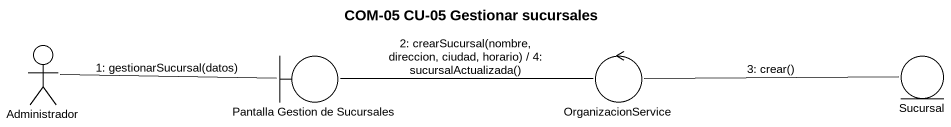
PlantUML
@startuml
title COM-05 CU-05 Gestionar sucursales
actor Administrador
boundary "Pantalla Gestion de Sucursales" as Pantalla_Gestion_de
control OrganizacionService
entity Sucursal
Administrador -right- Pantalla_Gestion_de : 1: gestionarSucursal(datos)
Pantalla_Gestion_de -right- OrganizacionService : 2: crearSucursal(nombre, direccion, ciudad, horario) / 4: sucursalActualizada()
OrganizacionService -right- Sucursal : 3: crear()
@enduml
